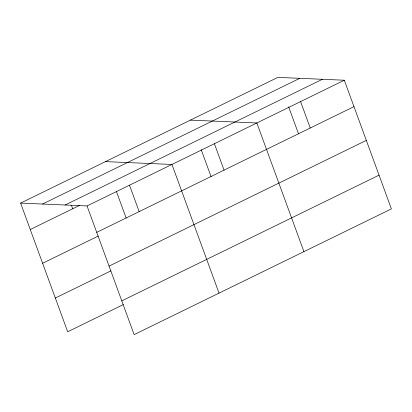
<?xml version="1.0" encoding="UTF-8"?>
<svg xmlns="http://www.w3.org/2000/svg" width="412" height="412" viewBox="0 0 412 412"><rect width="100%" height="100%" fill="white"/><g stroke="black" fill="none" stroke-linecap="round" stroke-linejoin="round"><path stroke-width="0.62" d="M20.6 203.106L277.863 77.384L344.314 80.227L391.4 208.894L134.137 334.616L87.05 205.943L20.6 203.106L67.686 331.773L123.327 304.581M42.529 204.043L299.792 78.321M65.122 205.006L322.385 79.289M30.267 229.515L79.598 205.408M87.05 205.943L344.314 80.227M96.717 232.358L353.98 106.636M42.616 263.263L98.257 236.071M109.067 266.101L366.33 140.384M55.337 298.031L110.977 270.839M121.787 300.868L379.05 175.152M190.395 120.129L256.846 122.972L303.932 251.639M105.498 161.617L171.948 164.455L219.035 293.128M300.58 101.599L310.246 128.008M288.632 106.811L298.556 133.926M214.395 143.716L224.061 170.125M201.159 149.556L211.083 176.671M129.502 185.199L139.163 211.613M116.488 191.647L126.19 218.159M71.394 205.171L72.713 208.776"/></g></svg>
